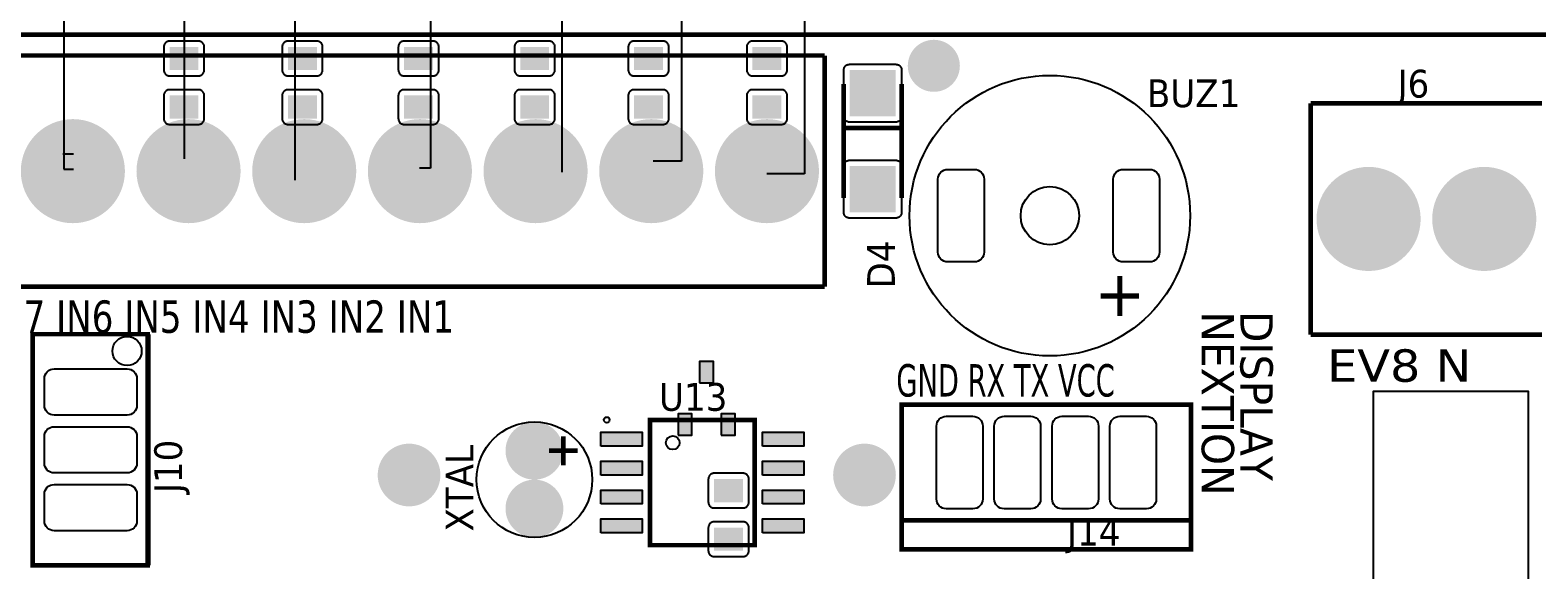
# Model space of a CAD drawing. Header units: millimetres. Extents: x 123.5 to 144.3, y 105.4 to 121.6.
# Drawn here: x 126.447 to 131.136, y 115.101 to 116.781 of the extents above; entities that cross this region are included whole.
import ezdxf

# ---------------------------------------------------------------- set-up
doc = ezdxf.new("R2010")
doc.units = ezdxf.units.MM
doc.layers.add('DESC', color=250, linetype='Continuous')
doc.layers.add('WIRES', color=7, linetype='Continuous')
doc.styles.get("Standard").update_dxf_attribs({"font": 'tahoma.ttf'})

# ---------------------------------------------------------------- blocks, each defined once
blk = doc.blocks.new('RPAD')
blk.add_trace([(-0.5, -0.5), (-0.5, 0.5), (0.5, -0.5), (0.5, 0.5)])
blk = doc.blocks.new('EPAD')
at = {"const_width": 0.5}
blk.add_lwpolyline([(-0.25, 0, 1), (0.25, 0, 1)], format="xyb", close=True, dxfattribs=at)
blk = doc.blocks.new('DIELEC-AUT006')
for points, const_width in [([(145.7768, 111.1683), (155.7749, 111.1683), (155.7749, 115.8809), (145.7768, 115.8809), (145.7768, 111.1683)], 0.012), ([(145.7768, 111.1683), (155.7749, 111.1683), (155.7749, 115.8809), (145.7768, 115.8809), (145.7768, 111.1683)], 0.012), ([(145.7768, 111.1683), (155.7749, 111.1683), (155.7749, 115.8809), (145.7768, 115.8809), (145.7768, 111.1683)], 0.012), ([(146.2256, 115.2266), (146.2256, 115.8266), (148.6256, 115.8266)], 0.012), ([(146.2256, 115.2266), (146.2256, 115.8266), (148.6256, 115.8266)], 0.012), ([(146.2256, 115.2266), (146.2256, 115.8266), (148.6256, 115.8266)], 0.012), ([(148.6256, 115.2266), (148.6256, 115.8266)], 0.012), ([(148.6256, 115.2266), (148.6256, 115.8266)], 0.012), ([(148.6256, 115.2266), (148.6256, 115.8266)], 0.012), ([(148.6748, 115.4573), (148.6748, 115.7528)], 0.012), ([(148.6748, 115.4573), (148.6748, 115.7528)], 0.012), ([(148.6748, 115.4573), (148.6748, 115.7528)], 0.012), ([(148.8248, 115.7528), (148.8248, 115.4573)], 0.012), ([(148.8248, 115.7528), (148.8248, 115.4573)], 0.012), ([(148.8248, 115.7528), (148.8248, 115.4573)], 0.012), ([(149.8859, 115.7026), (149.8859, 115.1026)], 0.012), ([(149.8859, 115.7026), (150.4859, 115.7026)], 0.012), ([(149.8859, 115.7026), (149.8859, 115.1026)], 0.012), ([(149.8859, 115.7026), (150.4859, 115.7026)], 0.012), ([(149.8859, 115.7026), (149.8859, 115.1026)], 0.012), ([(149.8859, 115.7026), (150.4859, 115.7026)], 0.012), ([(148.6748, 115.6388), (148.8248, 115.6388)], 0.012), ([(148.6748, 115.6388), (148.8248, 115.6388)], 0.012), ([(148.6748, 115.6388), (148.8248, 115.6388)], 0.012), ([(148.6256, 115.2266), (146.2256, 115.2266)], 0.012), ([(148.6256, 115.2266), (146.2256, 115.2266)], 0.012), ([(148.6256, 115.2266), (146.2256, 115.2266)], 0.012), ([(146.5717, 114.5037), (146.8699, 114.5037), (146.8699, 115.1037), (146.5717, 115.1037), (146.5717, 114.5037)], 0.012), ([(146.5717, 114.5037), (146.8699, 114.5037), (146.8699, 115.1037), (146.5717, 115.1037), (146.5717, 114.5037)], 0.012), ([(146.5717, 114.5037), (146.8699, 114.5037), (146.8699, 115.1037), (146.5717, 115.1037), (146.5717, 114.5037)], 0.012), ([(146.8717, 115.1037), (146.8717, 114.5037)], 0.012), ([(146.8717, 115.1037), (146.8717, 114.5037)], 0.012), ([(146.8717, 115.1037), (146.8717, 114.5037)], 0.012), ([(149.8859, 115.1026), (150.4859, 115.1026)], 0.012), ([(149.8859, 115.1026), (150.4859, 115.1026)], 0.012), ([(149.8859, 115.1026), (150.4859, 115.1026)], 0.012), ([(148.8252, 114.5457), (149.5752, 114.5457), (149.5752, 114.9207), (148.8252, 114.9207), (148.8252, 114.5457)], 0.012), ([(148.8252, 114.5457), (149.5752, 114.5457), (149.5752, 114.9207), (148.8252, 114.9207), (148.8252, 114.5457)], 0.012), ([(148.8252, 114.5457), (149.5752, 114.5457), (149.5752, 114.9207), (148.8252, 114.9207), (148.8252, 114.5457)], 0.012), ([(148.1722, 114.5564), (148.4439, 114.5564), (148.4439, 114.8812), (148.1722, 114.8812), (148.1722, 114.5564)], 0.0118), ([(148.1722, 114.5564), (148.4439, 114.5564), (148.4439, 114.8812), (148.1722, 114.8812), (148.1722, 114.5564)], 0.0118), ([(148.1722, 114.5564), (148.4439, 114.5564), (148.4439, 114.8812), (148.1722, 114.8812), (148.1722, 114.5564)], 0.0118), ([(147.9476, 114.8388), (147.9476, 114.7638)], 0.012), ([(147.9476, 114.8388), (147.9476, 114.7638)], 0.012), ([(147.9476, 114.8388), (147.9476, 114.7638)], 0.012), ([(147.9851, 114.8013), (147.9101, 114.8013)], 0.012), ([(147.9851, 114.8013), (147.9101, 114.8013)], 0.012), ([(147.9851, 114.8013), (147.9101, 114.8013)], 0.012), ([(149.5752, 114.6207), (148.8252, 114.6207)], 0.012), ([(149.5752, 114.6207), (148.8252, 114.6207)], 0.012), ([(149.5752, 114.6207), (148.8252, 114.6207)], 0.012)]:
    blk.add_lwpolyline(points, dxfattribs=dict(const_width=const_width))
for points in [[(147.0163, 115.7889), (147.0163, 115.8489), (147.0163, 115.8504), (147.016, 115.852), (147.0157, 115.8534), (147.0152, 115.8548), (147.0146, 115.8561), (147.0138, 115.8573), (147.013, 115.8585), (147.012, 115.8596), (147.0109, 115.8605), (147.0098, 115.8614), (147.0085, 115.8621), (147.0072, 115.8627), (147.0058, 115.8632), (147.0044, 115.8636), (147.0029, 115.8638), (147.0013, 115.8639), (146.9263, 115.8639), (146.9248, 115.8638), (146.9233, 115.8636), (146.9218, 115.8632), (146.9204, 115.8627), (146.9191, 115.8621), (146.9179, 115.8614), (146.9167, 115.8605), (146.9157, 115.8596), (146.9147, 115.8585), (146.9139, 115.8573), (146.9131, 115.8561), (146.9125, 115.8548), (146.912, 115.8534), (146.9116, 115.852), (146.9114, 115.8504), (146.9113, 115.8489), (146.9113, 115.7889), (146.9114, 115.7873), (146.9116, 115.7858), (146.912, 115.7844), (146.9125, 115.783), (146.9131, 115.7817), (146.9139, 115.7804), (146.9147, 115.7793), (146.9157, 115.7782), (146.9167, 115.7773), (146.9179, 115.7764), (146.9191, 115.7757), (146.9204, 115.775), (146.9218, 115.7746), (146.9233, 115.7742), (146.9248, 115.774), (146.9263, 115.7739), (147.0013, 115.7739), (147.0029, 115.774), (147.0044, 115.7742), (147.0058, 115.7746), (147.0072, 115.775), (147.0085, 115.7757), (147.0098, 115.7764), (147.0109, 115.7773), (147.012, 115.7782), (147.013, 115.7793), (147.0138, 115.7804), (147.0146, 115.7817), (147.0152, 115.783), (147.0157, 115.7844), (147.016, 115.7858), (147.0163, 115.7873), (147.0163, 115.7889)], [(147.3234, 115.7889), (147.3234, 115.8489), (147.3233, 115.8504), (147.3231, 115.852), (147.3228, 115.8534), (147.3223, 115.8548), (147.3216, 115.8561), (147.3209, 115.8573), (147.32, 115.8585), (147.3191, 115.8596), (147.318, 115.8605), (147.3169, 115.8614), (147.3156, 115.8621), (147.3143, 115.8627), (147.3129, 115.8632), (147.3115, 115.8636), (147.31, 115.8638), (147.3084, 115.8639), (147.2334, 115.8639), (147.2319, 115.8638), (147.2303, 115.8636), (147.2289, 115.8632), (147.2275, 115.8627), (147.2262, 115.8621), (147.225, 115.8614), (147.2238, 115.8605), (147.2228, 115.8596), (147.2218, 115.8585), (147.2209, 115.8573), (147.2202, 115.8561), (147.2196, 115.8548), (147.2191, 115.8534), (147.2187, 115.852), (147.2185, 115.8504), (147.2184, 115.8489), (147.2184, 115.7889), (147.2185, 115.7873), (147.2187, 115.7858), (147.2191, 115.7844), (147.2196, 115.783), (147.2202, 115.7817), (147.2209, 115.7804), (147.2218, 115.7793), (147.2228, 115.7782), (147.2238, 115.7773), (147.225, 115.7764), (147.2262, 115.7757), (147.2275, 115.775), (147.2289, 115.7746), (147.2303, 115.7742), (147.2319, 115.774), (147.2334, 115.7739), (147.3084, 115.7739), (147.31, 115.774), (147.3115, 115.7742), (147.3129, 115.7746), (147.3143, 115.775), (147.3156, 115.7757), (147.3169, 115.7764), (147.318, 115.7773), (147.3191, 115.7782), (147.32, 115.7793), (147.3209, 115.7804), (147.3216, 115.7817), (147.3223, 115.783), (147.3228, 115.7844), (147.3231, 115.7858), (147.3233, 115.7873), (147.3234, 115.7889)], [(147.6246, 115.7889), (147.6246, 115.8489), (147.6245, 115.8504), (147.6243, 115.852), (147.6239, 115.8534), (147.6234, 115.8548), (147.6228, 115.8561), (147.6221, 115.8573), (147.6212, 115.8585), (147.6203, 115.8596), (147.6192, 115.8605), (147.6181, 115.8614), (147.6168, 115.8621), (147.6155, 115.8627), (147.6141, 115.8632), (147.6127, 115.8636), (147.6112, 115.8638), (147.6096, 115.8639), (147.5346, 115.8639), (147.533, 115.8638), (147.5315, 115.8636), (147.5301, 115.8632), (147.5287, 115.8627), (147.5274, 115.8621), (147.5261, 115.8614), (147.525, 115.8605), (147.5239, 115.8596), (147.523, 115.8585), (147.5221, 115.8573), (147.5214, 115.8561), (147.5208, 115.8548), (147.5203, 115.8534), (147.5199, 115.852), (147.5197, 115.8504), (147.5196, 115.8489), (147.5196, 115.7889), (147.5197, 115.7873), (147.5199, 115.7858), (147.5203, 115.7844), (147.5208, 115.783), (147.5214, 115.7817), (147.5221, 115.7804), (147.523, 115.7793), (147.5239, 115.7782), (147.525, 115.7773), (147.5261, 115.7764), (147.5274, 115.7757), (147.5287, 115.775), (147.5301, 115.7746), (147.5315, 115.7742), (147.533, 115.774), (147.5346, 115.7739), (147.6096, 115.7739), (147.6112, 115.774), (147.6127, 115.7742), (147.6141, 115.7746), (147.6155, 115.775), (147.6168, 115.7757), (147.6181, 115.7764), (147.6192, 115.7773), (147.6203, 115.7782), (147.6212, 115.7793), (147.6221, 115.7804), (147.6228, 115.7817), (147.6234, 115.783), (147.6239, 115.7844), (147.6243, 115.7858), (147.6245, 115.7873), (147.6246, 115.7889)], [(147.9258, 115.7889), (147.9258, 115.8489), (147.9257, 115.8504), (147.9255, 115.852), (147.9251, 115.8534), (147.9246, 115.8548), (147.924, 115.8561), (147.9233, 115.8573), (147.9224, 115.8585), (147.9214, 115.8596), (147.9204, 115.8605), (147.9192, 115.8614), (147.918, 115.8621), (147.9167, 115.8627), (147.9153, 115.8632), (147.9138, 115.8636), (147.9123, 115.8638), (147.9108, 115.8639), (147.8358, 115.8639), (147.8342, 115.8638), (147.8327, 115.8636), (147.8313, 115.8632), (147.8299, 115.8627), (147.8286, 115.8621), (147.8273, 115.8614), (147.8262, 115.8605), (147.8251, 115.8596), (147.8242, 115.8585), (147.8233, 115.8573), (147.8226, 115.8561), (147.8219, 115.8548), (147.8214, 115.8534), (147.8211, 115.852), (147.8209, 115.8504), (147.8208, 115.8489), (147.8208, 115.7889), (147.8209, 115.7873), (147.8211, 115.7858), (147.8214, 115.7844), (147.8219, 115.783), (147.8226, 115.7817), (147.8233, 115.7804), (147.8242, 115.7793), (147.8251, 115.7782), (147.8262, 115.7773), (147.8273, 115.7764), (147.8286, 115.7757), (147.8299, 115.775), (147.8313, 115.7746), (147.8327, 115.7742), (147.8342, 115.774), (147.8358, 115.7739), (147.9108, 115.7739), (147.9123, 115.774), (147.9138, 115.7742), (147.9153, 115.7746), (147.9167, 115.775), (147.918, 115.7757), (147.9192, 115.7764), (147.9204, 115.7773), (147.9214, 115.7782), (147.9224, 115.7793), (147.9233, 115.7804), (147.924, 115.7817), (147.9246, 115.783), (147.9251, 115.7844), (147.9255, 115.7858), (147.9257, 115.7873), (147.9258, 115.7889)], [(148.2211, 115.7889), (148.2211, 115.8489), (148.221, 115.8504), (148.2208, 115.852), (148.2204, 115.8534), (148.2199, 115.8548), (148.2193, 115.8561), (148.2185, 115.8573), (148.2177, 115.8585), (148.2167, 115.8596), (148.2157, 115.8605), (148.2145, 115.8614), (148.2133, 115.8621), (148.212, 115.8627), (148.2106, 115.8632), (148.2091, 115.8636), (148.2076, 115.8638), (148.2061, 115.8639), (148.1311, 115.8639), (148.1295, 115.8638), (148.128, 115.8636), (148.1265, 115.8632), (148.1252, 115.8627), (148.1238, 115.8621), (148.1226, 115.8614), (148.1215, 115.8605), (148.1204, 115.8596), (148.1194, 115.8585), (148.1186, 115.8573), (148.1178, 115.8561), (148.1172, 115.8548), (148.1167, 115.8534), (148.1164, 115.852), (148.1161, 115.8504), (148.1161, 115.8489), (148.1161, 115.7889), (148.1161, 115.7873), (148.1164, 115.7858), (148.1167, 115.7844), (148.1172, 115.783), (148.1178, 115.7817), (148.1186, 115.7804), (148.1194, 115.7793), (148.1204, 115.7782), (148.1215, 115.7773), (148.1226, 115.7764), (148.1238, 115.7757), (148.1252, 115.775), (148.1265, 115.7746), (148.128, 115.7742), (148.1295, 115.774), (148.1311, 115.7739), (148.2061, 115.7739), (148.2076, 115.774), (148.2091, 115.7742), (148.2106, 115.7746), (148.212, 115.775), (148.2133, 115.7757), (148.2145, 115.7764), (148.2157, 115.7773), (148.2167, 115.7782), (148.2177, 115.7793), (148.2185, 115.7804), (148.2193, 115.7817), (148.2199, 115.783), (148.2204, 115.7844), (148.2208, 115.7858), (148.221, 115.7873), (148.2211, 115.7889)], [(148.5281, 115.7889), (148.5281, 115.8489), (148.5281, 115.8504), (148.5278, 115.852), (148.5275, 115.8534), (148.527, 115.8548), (148.5264, 115.8561), (148.5256, 115.8573), (148.5248, 115.8585), (148.5238, 115.8596), (148.5227, 115.8605), (148.5216, 115.8614), (148.5204, 115.8621), (148.519, 115.8627), (148.5177, 115.8632), (148.5162, 115.8636), (148.5147, 115.8638), (148.5131, 115.8639), (148.4381, 115.8639), (148.4366, 115.8638), (148.4351, 115.8636), (148.4336, 115.8632), (148.4322, 115.8627), (148.4309, 115.8621), (148.4297, 115.8614), (148.4285, 115.8605), (148.4275, 115.8596), (148.4265, 115.8585), (148.4257, 115.8573), (148.4249, 115.8561), (148.4243, 115.8548), (148.4238, 115.8534), (148.4234, 115.852), (148.4232, 115.8504), (148.4231, 115.8489), (148.4231, 115.7889), (148.4232, 115.7873), (148.4234, 115.7858), (148.4238, 115.7844), (148.4243, 115.783), (148.4249, 115.7817), (148.4257, 115.7804), (148.4265, 115.7793), (148.4275, 115.7782), (148.4285, 115.7773), (148.4297, 115.7764), (148.4309, 115.7757), (148.4322, 115.775), (148.4336, 115.7746), (148.4351, 115.7742), (148.4366, 115.774), (148.4381, 115.7739), (148.5131, 115.7739), (148.5147, 115.774), (148.5162, 115.7742), (148.5177, 115.7746), (148.519, 115.775), (148.5204, 115.7757), (148.5216, 115.7764), (148.5227, 115.7773), (148.5238, 115.7782), (148.5248, 115.7793), (148.5256, 115.7804), (148.5264, 115.7817), (148.527, 115.783), (148.5275, 115.7844), (148.5278, 115.7858), (148.5281, 115.7873), (148.5281, 115.7889)], [(148.6748, 115.6688), (148.6748, 115.7888), (148.6749, 115.7904), (148.6751, 115.7919), (148.6755, 115.7933), (148.676, 115.7947), (148.6766, 115.796), (148.6773, 115.7973), (148.6782, 115.7984), (148.6792, 115.7995), (148.6802, 115.8004), (148.6814, 115.8013), (148.6826, 115.802), (148.6839, 115.8027), (148.6853, 115.8032), (148.6868, 115.8035), (148.6883, 115.8037), (148.6898, 115.8038), (148.8098, 115.8038), (148.8114, 115.8037), (148.8129, 115.8035), (148.8143, 115.8032), (148.8157, 115.8027), (148.817, 115.802), (148.8183, 115.8013), (148.8194, 115.8004), (148.8205, 115.7995), (148.8214, 115.7984), (148.8223, 115.7973), (148.823, 115.796), (148.8237, 115.7947), (148.8242, 115.7933), (148.8245, 115.7919), (148.8247, 115.7904), (148.8248, 115.7888), (148.8248, 115.6688), (148.8247, 115.6673), (148.8245, 115.6658), (148.8242, 115.6643), (148.8237, 115.6629), (148.823, 115.6616), (148.8223, 115.6604), (148.8214, 115.6592), (148.8205, 115.6582), (148.8194, 115.6572), (148.8183, 115.6563), (148.817, 115.6556), (148.8157, 115.655), (148.8143, 115.6545), (148.8129, 115.6541), (148.8114, 115.6539), (148.8098, 115.6538), (148.6898, 115.6538), (148.6883, 115.6539), (148.6868, 115.6541), (148.6853, 115.6545), (148.6839, 115.655), (148.6826, 115.6556), (148.6814, 115.6563), (148.6802, 115.6572), (148.6792, 115.6582), (148.6782, 115.6592), (148.6773, 115.6604), (148.6766, 115.6616), (148.676, 115.6629), (148.6755, 115.6643), (148.6751, 115.6658), (148.6749, 115.6673), (148.6748, 115.6688)], [(147.0163, 115.6629), (147.0163, 115.7229), (147.0163, 115.7244), (147.016, 115.726), (147.0157, 115.7274), (147.0152, 115.7288), (147.0146, 115.7301), (147.0138, 115.7313), (147.013, 115.7325), (147.012, 115.7336), (147.0109, 115.7345), (147.0098, 115.7354), (147.0085, 115.7361), (147.0072, 115.7367), (147.0058, 115.7372), (147.0044, 115.7376), (147.0029, 115.7378), (147.0013, 115.7379), (146.9263, 115.7379), (146.9248, 115.7378), (146.9233, 115.7376), (146.9218, 115.7372), (146.9204, 115.7367), (146.9191, 115.7361), (146.9179, 115.7354), (146.9167, 115.7345), (146.9157, 115.7336), (146.9147, 115.7325), (146.9139, 115.7313), (146.9131, 115.7301), (146.9125, 115.7288), (146.912, 115.7274), (146.9116, 115.726), (146.9114, 115.7244), (146.9113, 115.7229), (146.9113, 115.6629), (146.9114, 115.6613), (146.9116, 115.6598), (146.912, 115.6584), (146.9125, 115.657), (146.9131, 115.6557), (146.9139, 115.6544), (146.9147, 115.6533), (146.9157, 115.6522), (146.9167, 115.6513), (146.9179, 115.6504), (146.9191, 115.6497), (146.9204, 115.649), (146.9218, 115.6486), (146.9233, 115.6482), (146.9248, 115.648), (146.9263, 115.6479), (147.0013, 115.6479), (147.0029, 115.648), (147.0044, 115.6482), (147.0058, 115.6486), (147.0072, 115.649), (147.0085, 115.6497), (147.0098, 115.6504), (147.0109, 115.6513), (147.012, 115.6522), (147.013, 115.6533), (147.0138, 115.6544), (147.0146, 115.6557), (147.0152, 115.657), (147.0157, 115.6584), (147.016, 115.6598), (147.0163, 115.6613), (147.0163, 115.6629)], [(147.3234, 115.6629), (147.3234, 115.7229), (147.3233, 115.7244), (147.3231, 115.726), (147.3228, 115.7274), (147.3223, 115.7288), (147.3216, 115.7301), (147.3209, 115.7313), (147.32, 115.7325), (147.3191, 115.7336), (147.318, 115.7345), (147.3169, 115.7354), (147.3156, 115.7361), (147.3143, 115.7367), (147.3129, 115.7372), (147.3115, 115.7376), (147.31, 115.7378), (147.3084, 115.7379), (147.2334, 115.7379), (147.2319, 115.7378), (147.2303, 115.7376), (147.2289, 115.7372), (147.2275, 115.7367), (147.2262, 115.7361), (147.225, 115.7354), (147.2238, 115.7345), (147.2228, 115.7336), (147.2218, 115.7325), (147.2209, 115.7313), (147.2202, 115.7301), (147.2196, 115.7288), (147.2191, 115.7274), (147.2187, 115.726), (147.2185, 115.7244), (147.2184, 115.7229), (147.2184, 115.6629), (147.2185, 115.6613), (147.2187, 115.6598), (147.2191, 115.6584), (147.2196, 115.657), (147.2202, 115.6557), (147.2209, 115.6544), (147.2218, 115.6533), (147.2228, 115.6522), (147.2238, 115.6513), (147.225, 115.6504), (147.2262, 115.6497), (147.2275, 115.649), (147.2289, 115.6486), (147.2303, 115.6482), (147.2319, 115.648), (147.2334, 115.6479), (147.3084, 115.6479), (147.31, 115.648), (147.3115, 115.6482), (147.3129, 115.6486), (147.3143, 115.649), (147.3156, 115.6497), (147.3169, 115.6504), (147.318, 115.6513), (147.3191, 115.6522), (147.32, 115.6533), (147.3209, 115.6544), (147.3216, 115.6557), (147.3223, 115.657), (147.3228, 115.6584), (147.3231, 115.6598), (147.3233, 115.6613), (147.3234, 115.6629)], [(147.6246, 115.6629), (147.6246, 115.7229), (147.6245, 115.7244), (147.6243, 115.726), (147.6239, 115.7274), (147.6234, 115.7288), (147.6228, 115.7301), (147.6221, 115.7313), (147.6212, 115.7325), (147.6203, 115.7336), (147.6192, 115.7345), (147.6181, 115.7354), (147.6168, 115.7361), (147.6155, 115.7367), (147.6141, 115.7372), (147.6127, 115.7376), (147.6112, 115.7378), (147.6096, 115.7379), (147.5346, 115.7379), (147.533, 115.7378), (147.5315, 115.7376), (147.5301, 115.7372), (147.5287, 115.7367), (147.5274, 115.7361), (147.5261, 115.7354), (147.525, 115.7345), (147.5239, 115.7336), (147.523, 115.7325), (147.5221, 115.7313), (147.5214, 115.7301), (147.5208, 115.7288), (147.5203, 115.7274), (147.5199, 115.726), (147.5197, 115.7244), (147.5196, 115.7229), (147.5196, 115.6629), (147.5197, 115.6613), (147.5199, 115.6598), (147.5203, 115.6584), (147.5208, 115.657), (147.5214, 115.6557), (147.5221, 115.6544), (147.523, 115.6533), (147.5239, 115.6522), (147.525, 115.6513), (147.5261, 115.6504), (147.5274, 115.6497), (147.5287, 115.649), (147.5301, 115.6486), (147.5315, 115.6482), (147.533, 115.648), (147.5346, 115.6479), (147.6096, 115.6479), (147.6112, 115.648), (147.6127, 115.6482), (147.6141, 115.6486), (147.6155, 115.649), (147.6168, 115.6497), (147.6181, 115.6504), (147.6192, 115.6513), (147.6203, 115.6522), (147.6212, 115.6533), (147.6221, 115.6544), (147.6228, 115.6557), (147.6234, 115.657), (147.6239, 115.6584), (147.6243, 115.6598), (147.6245, 115.6613), (147.6246, 115.6629)], [(147.9258, 115.6629), (147.9258, 115.7229), (147.9257, 115.7244), (147.9255, 115.726), (147.9251, 115.7274), (147.9246, 115.7288), (147.924, 115.7301), (147.9233, 115.7313), (147.9224, 115.7325), (147.9214, 115.7336), (147.9204, 115.7345), (147.9192, 115.7354), (147.918, 115.7361), (147.9167, 115.7367), (147.9153, 115.7372), (147.9138, 115.7376), (147.9123, 115.7378), (147.9108, 115.7379), (147.8358, 115.7379), (147.8342, 115.7378), (147.8327, 115.7376), (147.8313, 115.7372), (147.8299, 115.7367), (147.8286, 115.7361), (147.8273, 115.7354), (147.8262, 115.7345), (147.8251, 115.7336), (147.8242, 115.7325), (147.8233, 115.7313), (147.8226, 115.7301), (147.8219, 115.7288), (147.8214, 115.7274), (147.8211, 115.726), (147.8209, 115.7244), (147.8208, 115.7229), (147.8208, 115.6629), (147.8209, 115.6613), (147.8211, 115.6598), (147.8214, 115.6584), (147.8219, 115.657), (147.8226, 115.6557), (147.8233, 115.6544), (147.8242, 115.6533), (147.8251, 115.6522), (147.8262, 115.6513), (147.8273, 115.6504), (147.8286, 115.6497), (147.8299, 115.649), (147.8313, 115.6486), (147.8327, 115.6482), (147.8342, 115.648), (147.8358, 115.6479), (147.9108, 115.6479), (147.9123, 115.648), (147.9138, 115.6482), (147.9153, 115.6486), (147.9167, 115.649), (147.918, 115.6497), (147.9192, 115.6504), (147.9204, 115.6513), (147.9214, 115.6522), (147.9224, 115.6533), (147.9233, 115.6544), (147.924, 115.6557), (147.9246, 115.657), (147.9251, 115.6584), (147.9255, 115.6598), (147.9257, 115.6613), (147.9258, 115.6629)], [(148.2211, 115.6629), (148.2211, 115.7229), (148.221, 115.7244), (148.2208, 115.726), (148.2204, 115.7274), (148.2199, 115.7288), (148.2193, 115.7301), (148.2185, 115.7313), (148.2177, 115.7325), (148.2167, 115.7336), (148.2157, 115.7345), (148.2145, 115.7354), (148.2133, 115.7361), (148.212, 115.7367), (148.2106, 115.7372), (148.2091, 115.7376), (148.2076, 115.7378), (148.2061, 115.7379), (148.1311, 115.7379), (148.1295, 115.7378), (148.128, 115.7376), (148.1265, 115.7372), (148.1252, 115.7367), (148.1238, 115.7361), (148.1226, 115.7354), (148.1215, 115.7345), (148.1204, 115.7336), (148.1194, 115.7325), (148.1186, 115.7313), (148.1178, 115.7301), (148.1172, 115.7288), (148.1167, 115.7274), (148.1164, 115.726), (148.1161, 115.7244), (148.1161, 115.7229), (148.1161, 115.6629), (148.1161, 115.6613), (148.1164, 115.6598), (148.1167, 115.6584), (148.1172, 115.657), (148.1178, 115.6557), (148.1186, 115.6544), (148.1194, 115.6533), (148.1204, 115.6522), (148.1215, 115.6513), (148.1226, 115.6504), (148.1238, 115.6497), (148.1252, 115.649), (148.1265, 115.6486), (148.128, 115.6482), (148.1295, 115.648), (148.1311, 115.6479), (148.2061, 115.6479), (148.2076, 115.648), (148.2091, 115.6482), (148.2106, 115.6486), (148.212, 115.649), (148.2133, 115.6497), (148.2145, 115.6504), (148.2157, 115.6513), (148.2167, 115.6522), (148.2177, 115.6533), (148.2185, 115.6544), (148.2193, 115.6557), (148.2199, 115.657), (148.2204, 115.6584), (148.2208, 115.6598), (148.221, 115.6613), (148.2211, 115.6629)], [(148.5281, 115.6629), (148.5281, 115.7229), (148.5281, 115.7244), (148.5278, 115.726), (148.5275, 115.7274), (148.527, 115.7288), (148.5264, 115.7301), (148.5256, 115.7313), (148.5248, 115.7325), (148.5238, 115.7336), (148.5227, 115.7345), (148.5216, 115.7354), (148.5204, 115.7361), (148.519, 115.7367), (148.5177, 115.7372), (148.5162, 115.7376), (148.5147, 115.7378), (148.5131, 115.7379), (148.4381, 115.7379), (148.4366, 115.7378), (148.4351, 115.7376), (148.4336, 115.7372), (148.4322, 115.7367), (148.4309, 115.7361), (148.4297, 115.7354), (148.4285, 115.7345), (148.4275, 115.7336), (148.4265, 115.7325), (148.4257, 115.7313), (148.4249, 115.7301), (148.4243, 115.7288), (148.4238, 115.7274), (148.4234, 115.726), (148.4232, 115.7244), (148.4231, 115.7229), (148.4231, 115.6629), (148.4232, 115.6613), (148.4234, 115.6598), (148.4238, 115.6584), (148.4243, 115.657), (148.4249, 115.6557), (148.4257, 115.6544), (148.4265, 115.6533), (148.4275, 115.6522), (148.4285, 115.6513), (148.4297, 115.6504), (148.4309, 115.6497), (148.4322, 115.649), (148.4336, 115.6486), (148.4351, 115.6482), (148.4366, 115.648), (148.4381, 115.6479), (148.5131, 115.6479), (148.5147, 115.648), (148.5162, 115.6482), (148.5177, 115.6486), (148.519, 115.649), (148.5204, 115.6497), (148.5216, 115.6504), (148.5227, 115.6513), (148.5238, 115.6522), (148.5248, 115.6533), (148.5256, 115.6544), (148.5264, 115.6557), (148.527, 115.657), (148.5275, 115.6584), (148.5278, 115.6598), (148.5281, 115.6613), (148.5281, 115.6629)], [(148.6748, 115.4198), (148.6748, 115.5398), (148.6749, 115.5414), (148.6751, 115.5429), (148.6755, 115.5443), (148.676, 115.5457), (148.6766, 115.547), (148.6773, 115.5483), (148.6782, 115.5494), (148.6792, 115.5505), (148.6802, 115.5514), (148.6814, 115.5523), (148.6826, 115.553), (148.6839, 115.5537), (148.6853, 115.5542), (148.6868, 115.5545), (148.6883, 115.5547), (148.6898, 115.5548), (148.8098, 115.5548), (148.8114, 115.5547), (148.8129, 115.5545), (148.8143, 115.5542), (148.8157, 115.5537), (148.817, 115.553), (148.8183, 115.5523), (148.8194, 115.5514), (148.8205, 115.5505), (148.8214, 115.5494), (148.8223, 115.5483), (148.823, 115.547), (148.8237, 115.5457), (148.8242, 115.5443), (148.8245, 115.5429), (148.8247, 115.5414), (148.8248, 115.5398), (148.8248, 115.4198), (148.8247, 115.4183), (148.8245, 115.4168), (148.8242, 115.4153), (148.8237, 115.4139), (148.823, 115.4126), (148.8223, 115.4114), (148.8214, 115.4102), (148.8205, 115.4092), (148.8194, 115.4082), (148.8183, 115.4073), (148.817, 115.4066), (148.8157, 115.406), (148.8143, 115.4055), (148.8129, 115.4051), (148.8114, 115.4049), (148.8098, 115.4048), (148.6898, 115.4048), (148.6883, 115.4049), (148.6868, 115.4051), (148.6853, 115.4055), (148.6839, 115.406), (148.6826, 115.4066), (148.6814, 115.4073), (148.6802, 115.4082), (148.6792, 115.4092), (148.6782, 115.4102), (148.6773, 115.4114), (148.6766, 115.4126), (148.676, 115.4139), (148.6755, 115.4153), (148.6751, 115.4168), (148.6749, 115.4183), (148.6748, 115.4198)], [(149.0135, 115.2911), (148.9445, 115.2911), (148.9393, 115.2916), (148.9345, 115.2931), (148.9301, 115.2954), (148.9264, 115.2985), (148.9233, 115.3022), (148.921, 115.3066), (148.9195, 115.3114), (148.919, 115.3166), (148.919, 115.5056), (148.9195, 115.5108), (148.921, 115.5156), (148.9233, 115.52), (148.9264, 115.5237), (148.9301, 115.5268), (148.9345, 115.5291), (148.9393, 115.5306), (148.9445, 115.5311), (149.0135, 115.5311), (149.0187, 115.5306), (149.0235, 115.5291), (149.0279, 115.5268), (149.0316, 115.5237), (149.0347, 115.52), (149.037, 115.5156), (149.0385, 115.5108), (149.039, 115.5056), (149.039, 115.3166), (149.0385, 115.3114), (149.037, 115.3066), (149.0347, 115.3022), (149.0316, 115.2985), (149.0279, 115.2954), (149.0235, 115.2931), (149.0187, 115.2916), (149.0135, 115.2911)], [(149.4682, 115.2911), (149.3992, 115.2911), (149.394, 115.2916), (149.3892, 115.2931), (149.3848, 115.2954), (149.3811, 115.2985), (149.378, 115.3022), (149.3757, 115.3066), (149.3742, 115.3114), (149.3737, 115.3166), (149.3737, 115.5056), (149.3742, 115.5108), (149.3757, 115.5156), (149.378, 115.52), (149.3811, 115.5237), (149.3848, 115.5268), (149.3892, 115.5291), (149.394, 115.5306), (149.3992, 115.5311), (149.4682, 115.5311), (149.4734, 115.5306), (149.4783, 115.5291), (149.4826, 115.5268), (149.4863, 115.5237), (149.4894, 115.52), (149.4917, 115.5156), (149.4932, 115.5108), (149.4937, 115.5056), (149.4937, 115.3166), (149.4932, 115.3114), (149.4917, 115.3066), (149.4894, 115.3022), (149.4863, 115.2985), (149.4826, 115.2954), (149.4783, 115.2931), (149.4734, 115.2916), (149.4682, 115.2911)], [(146.8417, 114.9882), (146.8417, 114.9192), (146.8412, 114.914), (146.8397, 114.9092), (146.8374, 114.9049), (146.8343, 114.9011), (146.8306, 114.898), (146.8262, 114.8957), (146.8214, 114.8942), (146.8162, 114.8937), (146.6272, 114.8937), (146.622, 114.8942), (146.6172, 114.8957), (146.6128, 114.898), (146.6091, 114.9011), (146.606, 114.9049), (146.6037, 114.9092), (146.6022, 114.914), (146.6017, 114.9192), (146.6017, 114.9882), (146.6022, 114.9934), (146.6037, 114.9983), (146.606, 115.0026), (146.6091, 115.0064), (146.6128, 115.0094), (146.6172, 115.0118), (146.622, 115.0132), (146.6272, 115.0137), (146.8162, 115.0137), (146.8214, 115.0132), (146.8262, 115.0118), (146.8306, 115.0094), (146.8343, 115.0064), (146.8374, 115.0026), (146.8397, 114.9983), (146.8412, 114.9934), (146.8417, 114.9882)], [(148.3011, 114.9775), (148.3371, 114.9775), (148.3371, 115.033), (148.3011, 115.033), (148.3011, 114.9775)], [(148.245, 114.8417), (148.281, 114.8417), (148.281, 114.8972), (148.245, 114.8972), (148.245, 114.8417)], [(148.3572, 114.8417), (148.3932, 114.8417), (148.3932, 114.8972), (148.3572, 114.8972), (148.3572, 114.8417)], [(149.0097, 114.6507), (148.9407, 114.6507), (148.9355, 114.6512), (148.9307, 114.6526), (148.9264, 114.6549), (148.9226, 114.658), (148.9195, 114.6618), (148.9172, 114.6661), (148.9158, 114.6709), (148.9152, 114.6762), (148.9152, 114.8652), (148.9158, 114.8704), (148.9172, 114.8752), (148.9195, 114.8795), (148.9226, 114.8833), (148.9264, 114.8864), (148.9307, 114.8887), (148.9355, 114.8902), (148.9407, 114.8907), (149.0097, 114.8907), (149.015, 114.8902), (149.0198, 114.8887), (149.0241, 114.8864), (149.0279, 114.8833), (149.031, 114.8795), (149.0333, 114.8752), (149.0347, 114.8704), (149.0352, 114.8652), (149.0352, 114.6762), (149.0347, 114.6709), (149.0333, 114.6661), (149.031, 114.6618), (149.0279, 114.658), (149.0241, 114.6549), (149.0198, 114.6526), (149.015, 114.6512), (149.0097, 114.6507)], [(149.1597, 114.6507), (149.0907, 114.6507), (149.0855, 114.6512), (149.0807, 114.6526), (149.0764, 114.6549), (149.0726, 114.658), (149.0695, 114.6618), (149.0672, 114.6661), (149.0658, 114.6709), (149.0652, 114.6762), (149.0652, 114.8652), (149.0658, 114.8704), (149.0672, 114.8752), (149.0695, 114.8795), (149.0726, 114.8833), (149.0764, 114.8864), (149.0807, 114.8887), (149.0855, 114.8902), (149.0907, 114.8907), (149.1597, 114.8907), (149.165, 114.8902), (149.1698, 114.8887), (149.1741, 114.8864), (149.1779, 114.8833), (149.181, 114.8795), (149.1833, 114.8752), (149.1847, 114.8704), (149.1852, 114.8652), (149.1852, 114.6762), (149.1847, 114.6709), (149.1833, 114.6661), (149.181, 114.6618), (149.1779, 114.658), (149.1741, 114.6549), (149.1698, 114.6526), (149.165, 114.6512), (149.1597, 114.6507)], [(149.3097, 114.6507), (149.2407, 114.6507), (149.2355, 114.6512), (149.2307, 114.6526), (149.2264, 114.6549), (149.2226, 114.658), (149.2195, 114.6618), (149.2172, 114.6661), (149.2158, 114.6709), (149.2152, 114.6762), (149.2152, 114.8652), (149.2158, 114.8704), (149.2172, 114.8752), (149.2195, 114.8795), (149.2226, 114.8833), (149.2264, 114.8864), (149.2307, 114.8887), (149.2355, 114.8902), (149.2407, 114.8907), (149.3097, 114.8907), (149.315, 114.8902), (149.3198, 114.8887), (149.3241, 114.8864), (149.3279, 114.8833), (149.331, 114.8795), (149.3333, 114.8752), (149.3347, 114.8704), (149.3352, 114.8652), (149.3352, 114.6762), (149.3347, 114.6709), (149.3333, 114.6661), (149.331, 114.6618), (149.3279, 114.658), (149.3241, 114.6549), (149.3198, 114.6526), (149.315, 114.6512), (149.3097, 114.6507)], [(149.4597, 114.6507), (149.3907, 114.6507), (149.3855, 114.6512), (149.3807, 114.6526), (149.3764, 114.6549), (149.3726, 114.658), (149.3695, 114.6618), (149.3672, 114.6661), (149.3658, 114.6709), (149.3652, 114.6762), (149.3652, 114.8652), (149.3658, 114.8704), (149.3672, 114.8752), (149.3695, 114.8795), (149.3726, 114.8833), (149.3764, 114.8864), (149.3807, 114.8887), (149.3855, 114.8902), (149.3907, 114.8907), (149.4597, 114.8907), (149.465, 114.8902), (149.4698, 114.8887), (149.4741, 114.8864), (149.4779, 114.8833), (149.481, 114.8795), (149.4833, 114.8752), (149.4847, 114.8704), (149.4852, 114.8652), (149.4852, 114.6762), (149.4847, 114.6709), (149.4833, 114.6661), (149.481, 114.6618), (149.4779, 114.658), (149.4741, 114.6549), (149.4698, 114.6526), (149.465, 114.6512), (149.4597, 114.6507)], [(146.8417, 114.8382), (146.8417, 114.7692), (146.8412, 114.764), (146.8397, 114.7592), (146.8374, 114.7549), (146.8343, 114.7511), (146.8306, 114.748), (146.8262, 114.7457), (146.8214, 114.7442), (146.8162, 114.7437), (146.6272, 114.7437), (146.622, 114.7442), (146.6172, 114.7457), (146.6128, 114.748), (146.6091, 114.7511), (146.606, 114.7549), (146.6037, 114.7592), (146.6022, 114.764), (146.6017, 114.7692), (146.6017, 114.8382), (146.6022, 114.8434), (146.6037, 114.8483), (146.606, 114.8526), (146.6091, 114.8564), (146.6128, 114.8594), (146.6172, 114.8618), (146.622, 114.8632), (146.6272, 114.8637), (146.8162, 114.8637), (146.8214, 114.8632), (146.8262, 114.8618), (146.8306, 114.8594), (146.8343, 114.8564), (146.8374, 114.8526), (146.8397, 114.8483), (146.8412, 114.8434), (146.8417, 114.8382)], [(148.0452, 114.8133), (148.0452, 114.8493), (148.1517, 114.8493), (148.1517, 114.8133), (148.0452, 114.8133)], [(148.4645, 114.8133), (148.4645, 114.8493), (148.571, 114.8493), (148.571, 114.8133), (148.4645, 114.8133)], [(148.0452, 114.7383), (148.0452, 114.7743), (148.1517, 114.7743), (148.1517, 114.7383), (148.0452, 114.7383)], [(148.4645, 114.7383), (148.4645, 114.7743), (148.571, 114.7743), (148.571, 114.7383), (148.4645, 114.7383)], [(148.4286, 114.6678), (148.4286, 114.7278), (148.4286, 114.7294), (148.4283, 114.7309), (148.428, 114.7323), (148.4275, 114.7337), (148.4269, 114.735), (148.4261, 114.7363), (148.4253, 114.7374), (148.4243, 114.7385), (148.4232, 114.7394), (148.4221, 114.7403), (148.4209, 114.741), (148.4195, 114.7416), (148.4182, 114.7421), (148.4167, 114.7425), (148.4152, 114.7427), (148.4136, 114.7428), (148.3386, 114.7428), (148.3371, 114.7427), (148.3356, 114.7425), (148.3341, 114.7421), (148.3327, 114.7416), (148.3314, 114.741), (148.3302, 114.7403), (148.329, 114.7394), (148.328, 114.7385), (148.327, 114.7374), (148.3262, 114.7363), (148.3254, 114.735), (148.3248, 114.7337), (148.3243, 114.7323), (148.3239, 114.7309), (148.3237, 114.7294), (148.3236, 114.7278), (148.3236, 114.6678), (148.3237, 114.6662), (148.3239, 114.6647), (148.3243, 114.6633), (148.3248, 114.6619), (148.3254, 114.6606), (148.3262, 114.6593), (148.327, 114.6582), (148.328, 114.6571), (148.329, 114.6562), (148.3302, 114.6553), (148.3314, 114.6546), (148.3327, 114.654), (148.3341, 114.6535), (148.3356, 114.6531), (148.3371, 114.6529), (148.3386, 114.6528), (148.4136, 114.6528), (148.4152, 114.6529), (148.4167, 114.6531), (148.4182, 114.6535), (148.4195, 114.654), (148.4209, 114.6546), (148.4221, 114.6553), (148.4232, 114.6562), (148.4243, 114.6571), (148.4253, 114.6582), (148.4261, 114.6593), (148.4269, 114.6606), (148.4275, 114.6619), (148.428, 114.6633), (148.4283, 114.6647), (148.4286, 114.6662), (148.4286, 114.6678)], [(146.8417, 114.6882), (146.8417, 114.6192), (146.8412, 114.614), (146.8397, 114.6092), (146.8374, 114.6049), (146.8343, 114.6011), (146.8306, 114.598), (146.8262, 114.5957), (146.8214, 114.5942), (146.8162, 114.5937), (146.6272, 114.5937), (146.622, 114.5942), (146.6172, 114.5957), (146.6128, 114.598), (146.6091, 114.6011), (146.606, 114.6049), (146.6037, 114.6092), (146.6022, 114.614), (146.6017, 114.6192), (146.6017, 114.6882), (146.6022, 114.6934), (146.6037, 114.6983), (146.606, 114.7026), (146.6091, 114.7064), (146.6128, 114.7094), (146.6172, 114.7118), (146.622, 114.7132), (146.6272, 114.7137), (146.8162, 114.7137), (146.8214, 114.7132), (146.8262, 114.7118), (146.8306, 114.7094), (146.8343, 114.7064), (146.8374, 114.7026), (146.8397, 114.6983), (146.8412, 114.6934), (146.8417, 114.6882)], [(148.0452, 114.6633), (148.0452, 114.6993), (148.1517, 114.6993), (148.1517, 114.6633), (148.0452, 114.6633)], [(148.4645, 114.6633), (148.4645, 114.6993), (148.571, 114.6993), (148.571, 114.6633), (148.4645, 114.6633)], [(148.0452, 114.5883), (148.0452, 114.6243), (148.1517, 114.6243), (148.1517, 114.5883), (148.0452, 114.5883)], [(148.4286, 114.5418), (148.4286, 114.6018), (148.4286, 114.6034), (148.4283, 114.6049), (148.428, 114.6063), (148.4275, 114.6077), (148.4269, 114.609), (148.4261, 114.6103), (148.4253, 114.6114), (148.4243, 114.6125), (148.4232, 114.6134), (148.4221, 114.6143), (148.4209, 114.615), (148.4195, 114.6156), (148.4182, 114.6161), (148.4167, 114.6165), (148.4152, 114.6167), (148.4136, 114.6168), (148.3386, 114.6168), (148.3371, 114.6167), (148.3356, 114.6165), (148.3341, 114.6161), (148.3327, 114.6156), (148.3314, 114.615), (148.3302, 114.6143), (148.329, 114.6134), (148.328, 114.6125), (148.327, 114.6114), (148.3262, 114.6103), (148.3254, 114.609), (148.3248, 114.6077), (148.3243, 114.6063), (148.3239, 114.6049), (148.3237, 114.6034), (148.3236, 114.6018), (148.3236, 114.5418), (148.3237, 114.5402), (148.3239, 114.5387), (148.3243, 114.5373), (148.3248, 114.5359), (148.3254, 114.5346), (148.3262, 114.5333), (148.327, 114.5322), (148.328, 114.5311), (148.329, 114.5302), (148.3302, 114.5293), (148.3314, 114.5286), (148.3327, 114.528), (148.3341, 114.5275), (148.3356, 114.5271), (148.3371, 114.5269), (148.3386, 114.5268), (148.4136, 114.5268), (148.4152, 114.5269), (148.4167, 114.5271), (148.4182, 114.5275), (148.4195, 114.528), (148.4209, 114.5286), (148.4221, 114.5293), (148.4232, 114.5302), (148.4243, 114.5311), (148.4253, 114.5322), (148.4261, 114.5333), (148.4269, 114.5346), (148.4275, 114.5359), (148.428, 114.5373), (148.4283, 114.5387), (148.4286, 114.5402), (148.4286, 114.5418)], [(148.4645, 114.5883), (148.4645, 114.6243), (148.571, 114.6243), (148.571, 114.5883), (148.4645, 114.5883)]]:
    blk.add_lwpolyline(points, close=True)
blk.add_lwpolyline([(150.4504, 113.756), (150.4504, 114.955), (150.0475, 114.955), (150.0475, 113.756), (150.4504, 113.756)])
for centre, radius in [((149.2093, 115.4111), 0.3638), ((149.2093, 115.4111), 0.3638), ((149.2093, 115.4111), 0.3638), ((149.2093, 115.4111), 0.0756), ((149.2093, 115.4111), 0.0756), ((149.2093, 115.4111), 0.0756), ((146.8162, 115.06), 0.0378), ((146.8162, 115.06), 0.0378), ((146.8162, 115.06), 0.0378), ((148.06, 114.8812), 0.00738), ((148.06, 114.8812), 0.00738), ((148.06, 114.8812), 0.00738), ((147.8726, 114.7263), 0.15), ((147.8726, 114.7263), 0.15), ((147.8726, 114.7263), 0.15), ((148.2313, 114.8221), 0.0177), ((148.2313, 114.8221), 0.0177), ((148.2313, 114.8221), 0.0177)]:
    blk.add_circle(centre, radius)
at = {"zscale": 1.5}
for p, xscale, yscale in [((148.9084, 115.7999), 0.135, 0.135), ((146.6756, 115.5266), 0.27, 0.27), ((146.9756, 115.5266), 0.27, 0.27), ((147.2756, 115.5266), 0.27, 0.27), ((147.5756, 115.5266), 0.27, 0.27), ((147.8756, 115.5266), 0.27, 0.27), ((148.1756, 115.5266), 0.27, 0.27), ((148.4756, 115.5266), 0.27, 0.27), ((150.0359, 115.4026), 0.27, 0.27), ((150.3359, 115.4026), 0.27, 0.27), ((147.8726, 114.8013), 0.15, 0.15), ((147.5475, 114.7383), 0.1626375, 0.1626375), ((148.7286, 114.7383), 0.1626375, 0.1626375), ((147.8726, 114.6513), 0.15, 0.15)]:
    blk.add_blockref('EPAD', p, dxfattribs=dict(at, xscale=xscale, yscale=yscale))
for p, xscale, yscale, rotation in [((146.9638, 115.8189), 0.06, 0.07500000000000001, 270), ((147.2709, 115.8189), 0.06, 0.07500000000000001, 270), ((147.5721, 115.8189), 0.06, 0.07500000000000001, 270), ((147.8733, 115.8189), 0.06, 0.07500000000000001, 270), ((148.1686, 115.8189), 0.06, 0.07500000000000001, 270), ((148.4756, 115.8189), 0.06, 0.07500000000000001, 270), ((148.7498, 115.7288), 0.12, 0.12, 90), ((146.9638, 115.6929), 0.06, 0.07500000000000001, 270), ((147.2709, 115.6929), 0.06, 0.07500000000000001, 270), ((147.5721, 115.6929), 0.06, 0.07500000000000001, 270), ((147.8733, 115.6929), 0.06, 0.07500000000000001, 270), ((148.1686, 115.6929), 0.06, 0.07500000000000001, 270), ((148.4756, 115.6929), 0.06, 0.07500000000000001, 270), ((148.7498, 115.4798), 0.12, 0.12, 90), ((148.3191, 115.0053), 0.036, 0.05549999999999999, 180), ((148.263, 114.8695), 0.036, 0.05549999999999999, 180), ((148.3752, 114.8695), 0.036, 0.05549999999999999, 180), ((148.0984, 114.8313), 0.036, 0.1065, 90), ((148.5177, 114.8313), 0.036, 0.1065, 90), ((148.0984, 114.7563), 0.036, 0.1065, 90), ((148.5177, 114.7563), 0.036, 0.1065, 90), ((148.3761, 114.6978), 0.06, 0.07500000000000001, 270), ((148.0984, 114.6813), 0.036, 0.1065, 90), ((148.5177, 114.6813), 0.036, 0.1065, 90), ((148.0984, 114.6063), 0.036, 0.1065, 90), ((148.5177, 114.6063), 0.036, 0.1065, 90), ((148.3761, 114.5718), 0.06, 0.07500000000000001, 270)]:
    blk.add_blockref('RPAD', p, dxfattribs=dict(at, xscale=xscale, yscale=yscale, rotation=rotation))
for s, height, width, p in [('J6', 0.072, 1.041667, (150.1109, 115.7176)), ('J6', 0.072, 1.041667, (150.1109, 115.7176)), ('J6', 0.072, 1.041667, (150.1109, 115.7176)), ('BUZ1', 0.072, 1.041667, (149.4609, 115.6926)), ('BUZ1', 0.072, 1.041667, (149.4609, 115.6926)), ('BUZ1', 0.072, 1.041667, (149.4609, 115.6926)), ('IN8 IN7 IN6 IN5 IN4 IN3 IN2 IN1', 0.084, 0.892857, (146.2788, 115.1073)), ('IN8 IN7 IN6 IN5 IN4 IN3 IN2 IN1', 0.084, 0.892857, (146.2788, 115.1073)), ('IN8 IN7 IN6 IN5 IN4 IN3 IN2 IN1', 0.084, 0.892857, (146.2788, 115.1073)), ('EV8 N', 0.084, 1.25, (149.9284, 114.9803)), ('EV8 N', 0.084, 1.25, (149.9284, 114.9803)), ('EV8 N', 0.084, 1.25, (149.9284, 114.9803)), ('GND RX TX VCC', 0.084, 0.714286, (148.8111, 114.9419)), ('GND RX TX VCC', 0.084, 0.714286, (148.8111, 114.9419)), ('GND RX TX VCC', 0.084, 0.714286, (148.8111, 114.9419)), ('U13', 0.072, 1.041667, (148.1956, 114.905)), ('U13', 0.072, 1.041667, (148.1956, 114.905)), ('U13', 0.072, 1.041667, (148.1956, 114.905)), ('J14', 0.072, 1.041667, (149.2537, 114.5552)), ('J14', 0.072, 1.041667, (149.2537, 114.5552)), ('J14', 0.072, 1.041667, (149.2537, 114.5552))]:
    blk.add_text(s, height=height, dxfattribs=dict(width=width)).set_placement(p)
for s, height, rotation, width, p in [('D4', 0.072, 90, 1.041667, (148.8075, 115.2222)), ('D4', 0.072, 90, 1.041667, (148.8075, 115.2222)), ('D4', 0.072, 90, 1.041667, (148.8075, 115.2222)), ('+', 0.12, 180, 1.125, (149.4573, 115.2544)), ('+', 0.12, 180, 1.125, (149.4573, 115.2544)), ('+', 0.12, 180, 1.125, (149.4573, 115.2544)), ('NEXTION', 0.084, 270, 1.071429, (149.6032, 115.163)), ('NEXTION', 0.084, 270, 1.071429, (149.6032, 115.163)), ('NEXTION', 0.084, 270, 1.071429, (149.6032, 115.163)), ('DISPLAY', 0.084, 270, 1.071429, (149.7035, 115.164)), ('DISPLAY', 0.084, 270, 1.071429, (149.7035, 115.164)), ('DISPLAY', 0.084, 270, 1.071429, (149.7035, 115.164)), ('J10', 0.072, 90, 1.041667, (146.9587, 114.6912)), ('J10', 0.072, 90, 1.041667, (146.9587, 114.6912)), ('J10', 0.072, 90, 1.041667, (146.9587, 114.6912)), ('XTAL', 0.072, 90, 1.041667, (147.7144, 114.5918)), ('XTAL', 0.072, 90, 1.041667, (147.7144, 114.5918)), ('XTAL', 0.072, 90, 1.041667, (147.7144, 114.5918))]:
    blk.add_text(s, height=height, rotation=rotation, dxfattribs=dict(width=width)).set_placement(p)

msp = doc.modelspace()

# ---------------------------------------------------------------- linework, layer by layer
at = {"layer": 'WIRES'}
for p, q in [((126.926, 118.1843), (126.926, 116.3797)), ((128.1016, 117.5092), (128.1016, 116.3382)), ((127.6924, 117.5017), (127.6924, 116.3515)), ((128.4733, 117.4979), (128.4733, 116.3728)), ((128.8562, 117.4867), (128.8562, 116.333)), ((127.2707, 117.3795), (127.2707, 116.3135)), ((126.5511, 117.1808), (126.5511, 116.348)), ((126.5487, 116.3962), (126.5816, 116.3962)), ((126.5511, 116.348), (126.5816, 116.348)), ((127.6924, 116.3515), (127.6586, 116.3515)), ((128.4733, 116.3728), (128.3852, 116.3728)), ((128.8562, 116.333), (128.7396, 116.333))]:
    msp.add_line(p, q, dxfattribs=at)

# ---------------------------------------------------------------- block references
at = {"layer": 'DESC', "xscale": 1.2, "yscale": 1.2, "zscale": 1.2}
msp.add_blockref('DIELEC-AUT006', (-49.4312, -22.2901), dxfattribs=at)

doc.saveas('drawing.dxf')
